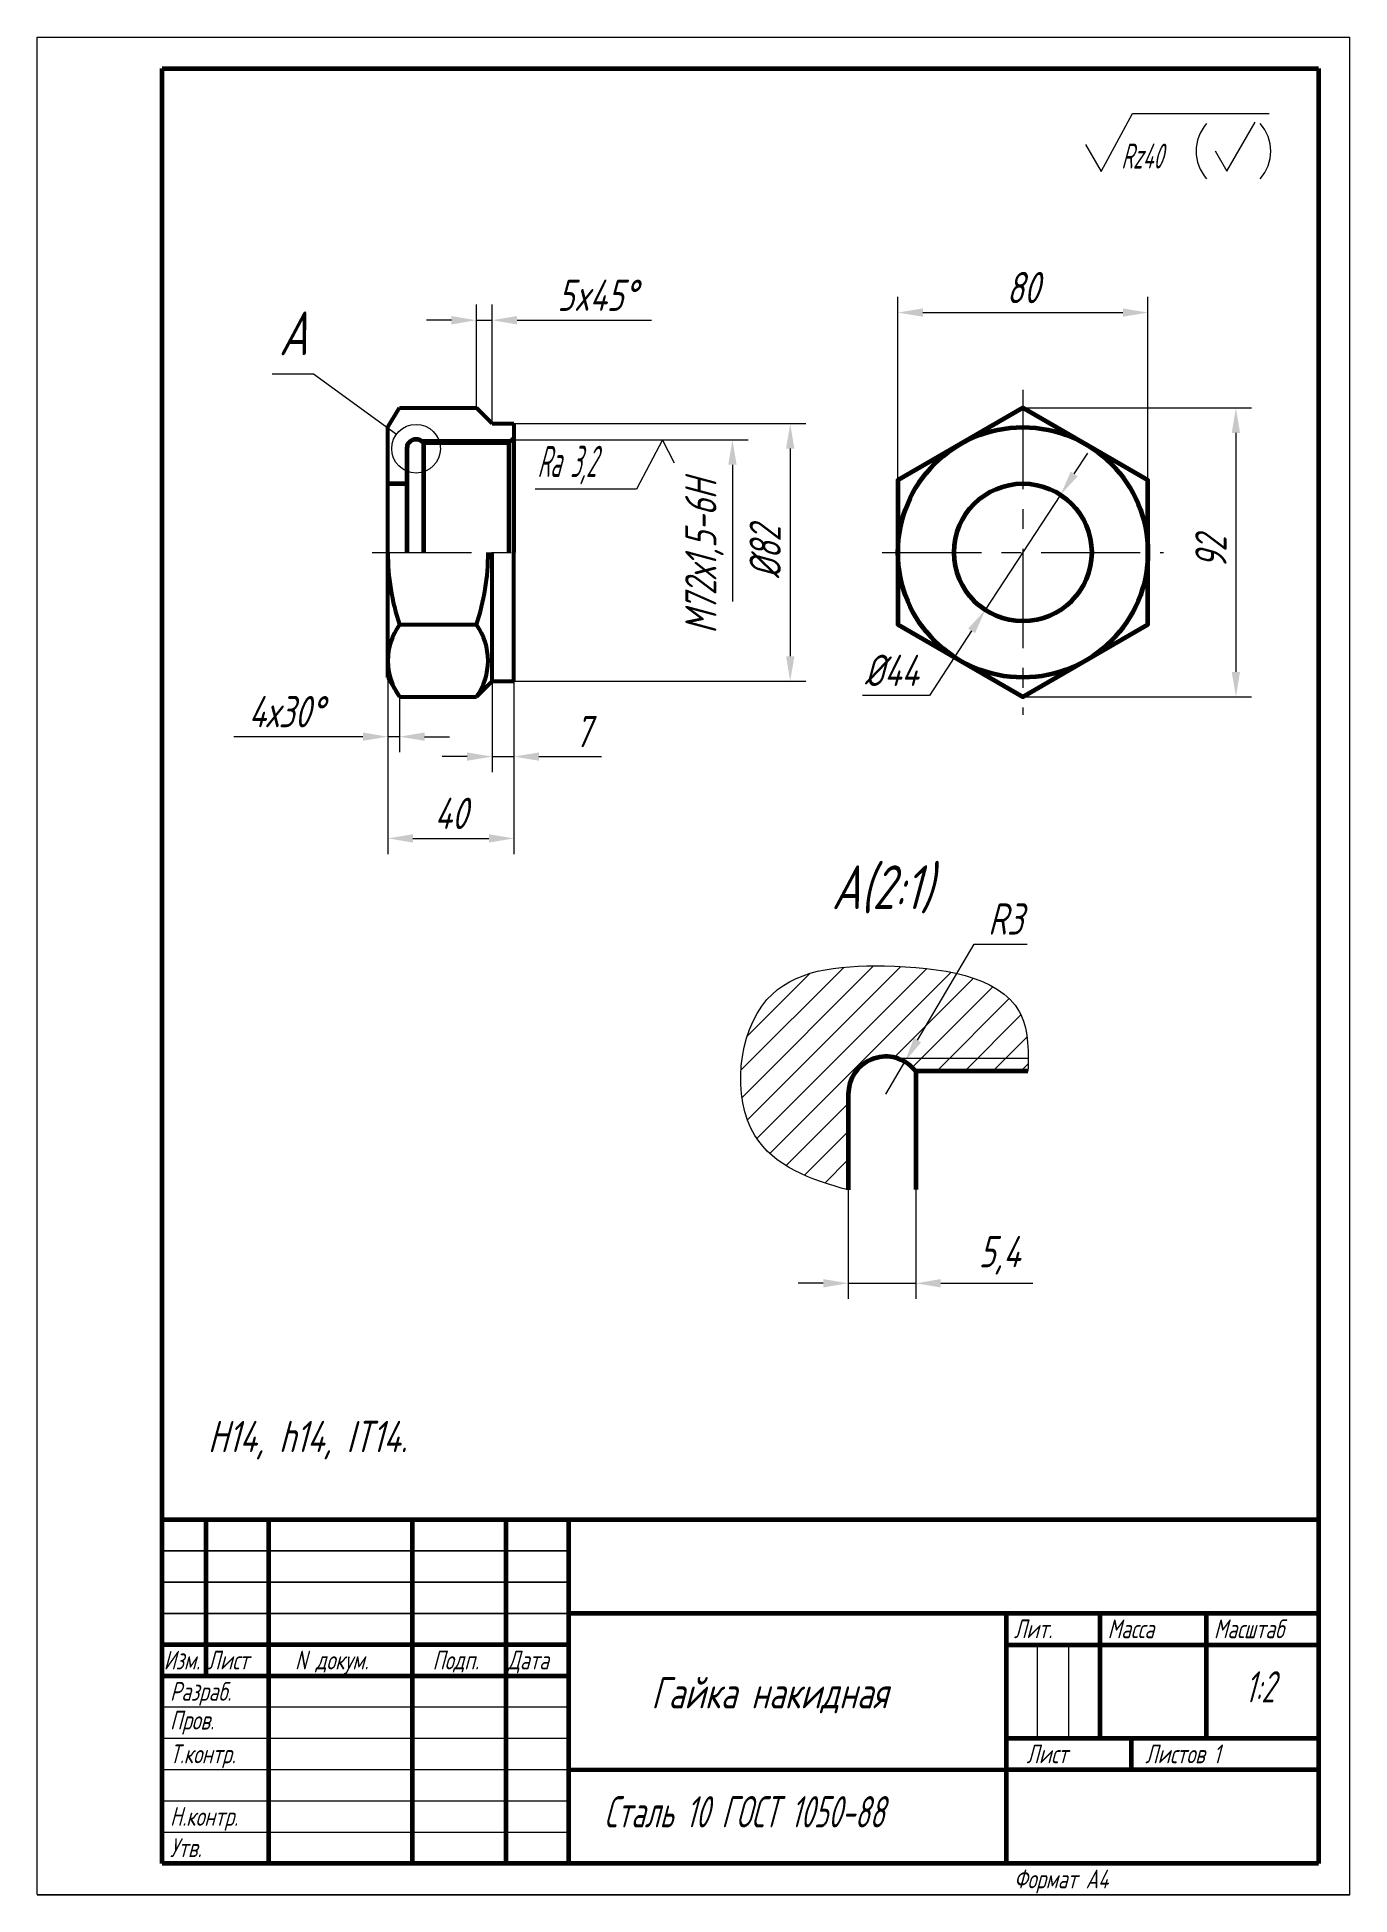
# Model space of a CAD drawing. Header units: millimetres. Extents: x 730 to 940, y 297 to 594.
import ezdxf

# ---------------------------------------------------------------- set-up
doc = ezdxf.new("R2010")
doc.units = ezdxf.units.MM
doc.linetypes.add('осевая', pattern=[50.8, 31.75, -6.35, 6.35, -6.35])
doc.layers.get('0').update_dxf_attribs({"lineweight": 15})
for name, color, linetype, lineweight in [('Осевая', 7, 'осевая', 15), ('Основная', 7, 'Continuous', 60), ('Размерная', 7, 'Continuous', 18), ('Техт', 7, 'Continuous', 18), ('Штриховка', 7, 'Continuous', 18)]:
    doc.layers.add(name, color=color, linetype=linetype, lineweight=lineweight)
doc.styles.add('ESKD', font='Eskd2__1.ttf', dxfattribs={"oblique": 15, "height": 4})
doc.styles.get("Standard").update_dxf_attribs({"font": 'simplex.shx', "width": 0.7, "oblique": 15, "height": 5})
doc.dimstyles.new('ESKD', dxfattribs={"dimtxt": 4, "dimasz": 4, "dimexe": 2.5, "dimexo": 0, "dimgap": 1.5, "dimtad": 3, "dimdec": 3, "dimdsep": 46, "dimtxsty": 'Standard', "dimcen": 1.5, "dimdle": 1.25, "dimclrd": 256, "dimclre": 256, "dimclrt": 256, "dimazin": 2, "dimtfac": 0.766667, "dimtdec": 3, "dimtmove": 0, "dimatfit": 0, "dimtvp": 1.5, "dimtolj": 1, "dimtzin": 0, "dimlwd": -1, "dimlwe": -1, "dimarcsym": 0})

# ---------------------------------------------------------------- blocks, each defined once
blk = doc.blocks.new('*D89')
at = {"layer": 'DEFPOINTS', "color": 0, "ltscale": 10, "transparency": 16777216}
for p in [(907.7, 550.03), (867.7, 523.23), (907.7, 523.23)]:
    blk.add_point(p, dxfattribs=at)
at = {"layer": 'Размерная', "ltscale": 10, "transparency": 16777216}
for p, q in [((867.7, 523.23), (867.7, 552.53)), ((907.7, 523.23), (907.7, 552.53)), ((871.7, 550.03), (903.7, 550.03))]:
    blk.add_line(p, q, dxfattribs=at)
for points in [[(871.7, 550.7), (871.7, 549.37), (867.7, 550.03)], [(903.7, 550.7), (903.7, 549.37), (907.7, 550.03)]]:
    blk.add_solid(points, dxfattribs=at)
at = {"layer": 'Размерная', "ltscale": 10, "transparency": 16777216, "insert": (887.7, 554.03), "char_height": 5, "attachment_point": 5}
blk.add_mtext('\\A1;80', dxfattribs=at)
blk = doc.blocks.new('*D90')
at = {"layer": 'DEFPOINTS', "color": 0, "ltscale": 10, "transparency": 16777216}
for p in [(887.7, 534.78), (887.7, 488.59), (921.77, 488.59)]:
    blk.add_point(p, dxfattribs=at)
at = {"layer": 'Размерная', "ltscale": 10, "transparency": 16777216}
for p, q in [((887.7, 534.78), (924.27, 534.78)), ((921.77, 530.78), (921.77, 492.59)), ((887.7, 488.59), (924.27, 488.59))]:
    blk.add_line(p, q, dxfattribs=at)
for points in [[(921.1, 530.78), (922.43, 530.78), (921.77, 534.78)], [(921.1, 492.59), (922.43, 492.59), (921.77, 488.59)]]:
    blk.add_solid(points, dxfattribs=at)
at = {"layer": 'Размерная', "ltscale": 10, "transparency": 16777216, "insert": (917.77, 511.69), "char_height": 5, "attachment_point": 5, "rotation": 90}
blk.add_mtext('\\A1;92', dxfattribs=at)
blk = doc.blocks.new('*D91')
at = {"layer": 'DEFPOINTS', "color": 0, "ltscale": 10, "transparency": 16777216}
for p in [(893.72, 520.89), (881.68, 502.48)]:
    blk.add_point(p, dxfattribs=at)
at = {"layer": 'Размерная', "ltscale": 10, "transparency": 16777216}
for p, q in [((895.91, 524.24), (898.1, 527.58)), ((893.72, 520.89), (881.68, 502.48)), ((879.49, 499.13), (872.73, 488.82)), ((872.73, 488.82), (862.06, 488.82))]:
    blk.add_line(p, q, dxfattribs=at)
for points in [[(895.35, 524.6), (896.47, 523.87), (893.72, 520.89)], [(878.93, 499.5), (880.04, 498.77), (881.68, 502.48)]]:
    blk.add_solid(points, dxfattribs=at)
at = {"layer": 'Размерная', "ltscale": 10, "transparency": 16777216, "insert": (866.65, 492.82), "char_height": 5, "attachment_point": 5}
blk.add_mtext('\\A1;%%c44', dxfattribs=at)
blk = doc.blocks.new('*D25')
at = {"layer": 'DEFPOINTS', "color": 0, "ltscale": 10, "transparency": 16777216}
for p in [(786.11, 491.69), (787.97, 488.59), (786.11, 482.22)]:
    blk.add_point(p, dxfattribs=at)
at = {"layer": 'Размерная', "ltscale": 10, "transparency": 16777216}
for p, q in [((786.11, 491.69), (786.11, 479.72)), ((787.97, 488.59), (787.97, 479.72)), ((782.11, 482.22), (761.47, 482.22)), ((787.97, 482.22), (786.11, 482.22)), ((791.97, 482.22), (795.97, 482.22))]:
    blk.add_line(p, q, dxfattribs=at)
for points in [[(782.11, 482.89), (782.11, 481.56), (786.11, 482.22)], [(791.97, 482.89), (791.97, 481.56), (787.97, 482.22)]]:
    blk.add_solid(points, dxfattribs=at)
at = {"layer": 'Размерная', "ltscale": 10, "transparency": 16777216, "insert": (769.79, 486.22), "char_height": 5, "attachment_point": 5}
blk.add_mtext('\\A1;4х30%%d', dxfattribs=at)
blk = doc.blocks.new('*D26')
at = {"layer": 'DEFPOINTS', "color": 0, "ltscale": 10, "transparency": 16777216}
for p in [(786.11, 491.69), (806.27, 491.09), (806.27, 465.96)]:
    blk.add_point(p, dxfattribs=at)
at = {"layer": 'Размерная', "ltscale": 10, "transparency": 16777216}
for p, q in [((786.11, 491.69), (786.11, 463.46)), ((806.27, 491.09), (806.27, 463.46)), ((790.11, 465.96), (802.27, 465.96))]:
    blk.add_line(p, q, dxfattribs=at)
for points in [[(790.11, 466.62), (790.11, 465.29), (786.11, 465.96)], [(802.27, 466.62), (802.27, 465.29), (806.27, 465.96)]]:
    blk.add_solid(points, dxfattribs=at)
at = {"layer": 'Размерная', "ltscale": 10, "transparency": 16777216, "insert": (796.19, 469.96), "char_height": 5, "attachment_point": 5}
blk.add_mtext('\\A1;40', dxfattribs=at)
blk = doc.blocks.new('*D92')
at = {"layer": 'DEFPOINTS', "color": 0, "ltscale": 10, "transparency": 16777216}
for p in [(806.27, 532.28), (806.27, 491.09), (850.47, 491.09)]:
    blk.add_point(p, dxfattribs=at)
at = {"layer": 'Размерная', "ltscale": 10, "transparency": 16777216}
for p, q in [((806.27, 532.28), (852.97, 532.28)), ((850.47, 528.28), (850.47, 495.09)), ((806.27, 491.09), (852.97, 491.09))]:
    blk.add_line(p, q, dxfattribs=at)
for points in [[(849.81, 528.28), (851.14, 528.28), (850.47, 532.28)], [(849.81, 495.09), (851.14, 495.09), (850.47, 491.09)]]:
    blk.add_solid(points, dxfattribs=at)
at = {"layer": 'Размерная', "ltscale": 10, "transparency": 16777216, "insert": (846.47, 511.69), "char_height": 5, "attachment_point": 5, "rotation": 90}
blk.add_mtext('\\A1;%%c82', dxfattribs=at)
blk = doc.blocks.new('*D27')
at = {"layer": 'DEFPOINTS', "color": 0, "ltscale": 10, "transparency": 16777216}
for p in [(805.97, 529.69), (841.23, 503.81), (847.44, 503.81)]:
    blk.add_point(p, dxfattribs=at)
at = {"layer": 'Размерная', "ltscale": 10, "transparency": 16777216}
for p, q in [((805.97, 529.69), (843.73, 529.69)), ((841.23, 525.69), (841.23, 503.81))]:
    blk.add_line(p, q, dxfattribs=at)
blk.add_solid([(840.56, 525.69), (841.9, 525.69), (841.23, 529.69)], dxfattribs=at)
at = {"layer": 'Размерная', "ltscale": 10, "transparency": 16777216, "insert": (836.75, 511.02), "char_height": 5, "attachment_point": 5, "rotation": 90}
blk.add_mtext('\\A1;M72х1,5-6H', dxfattribs=at)
blk = doc.blocks.new('_None')
blk = doc.blocks.new('*D93')
at = {"layer": 'DEFPOINTS', "color": 0, "ltscale": 10, "transparency": 16777216}
for p in [(868.81, 430.24), (865.76, 425.07)]:
    blk.add_point(p, dxfattribs=at)
at = {"layer": 'Размерная', "ltscale": 10, "transparency": 16777216}
for p, q in [((870.84, 433.69), (879.89, 449.07)), ((879.89, 449.07), (888.4, 449.07)), ((865.76, 425.07), (868.81, 430.24))]:
    blk.add_line(p, q, dxfattribs=at)
blk.add_solid([(870.26, 434.03), (871.41, 433.35), (868.81, 430.24)], dxfattribs=at)
at = {"layer": 'Размерная', "ltscale": 10, "transparency": 16777216, "insert": (884.9, 453.07), "char_height": 5, "attachment_point": 5}
blk.add_mtext('\\A1;R3', dxfattribs=at)
blk = doc.blocks.new('*D94')
at = {"layer": 'DEFPOINTS', "color": 0, "ltscale": 10, "transparency": 16777216}
for p in [(859.76, 409.75), (870.56, 409.75), (870.56, 394.82)]:
    blk.add_point(p, dxfattribs=at)
at = {"layer": 'Размерная', "ltscale": 10, "transparency": 16777216}
for p, q in [((859.76, 409.75), (859.76, 392.32)), ((870.56, 409.75), (870.56, 392.32)), ((855.76, 394.82), (851.76, 394.82)), ((859.76, 394.82), (870.56, 394.82)), ((874.56, 394.82), (889.31, 394.82))]:
    blk.add_line(p, q, dxfattribs=at)
for points in [[(855.76, 395.49), (855.76, 394.15), (859.76, 394.82)], [(874.56, 395.49), (874.56, 394.15), (870.56, 394.82)]]:
    blk.add_solid(points, dxfattribs=at)
at = {"layer": 'Размерная', "ltscale": 10, "transparency": 16777216, "insert": (883.94, 399.3), "char_height": 5, "attachment_point": 5}
blk.add_mtext('\\A1;5,4', dxfattribs=at)
blk = doc.blocks.new('*D95')
at = {"layer": 'DEFPOINTS', "color": 0, "ltscale": 10, "transparency": 16777216}
for p in [(802.77, 491.09), (806.27, 491.09), (806.27, 479.04)]:
    blk.add_point(p, dxfattribs=at)
at = {"layer": 'Размерная', "ltscale": 10, "transparency": 16777216}
for p, q in [((802.77, 491.09), (802.77, 476.54)), ((806.27, 491.09), (806.27, 476.54)), ((798.77, 479.04), (794.77, 479.04)), ((802.77, 479.04), (806.27, 479.04)), ((810.27, 479.04), (820.28, 479.04))]:
    blk.add_line(p, q, dxfattribs=at)
for points in [[(798.77, 479.7), (798.77, 478.37), (802.77, 479.04)], [(810.27, 479.7), (810.27, 478.37), (806.27, 479.04)]]:
    blk.add_solid(points, dxfattribs=at)
at = {"layer": 'Размерная', "ltscale": 10, "transparency": 16777216, "insert": (817.28, 483.04), "char_height": 5, "attachment_point": 5}
blk.add_mtext('\\A1;7', dxfattribs=at)
blk = doc.blocks.new('*D96')
at = {"layer": 'DEFPOINTS', "color": 0, "ltscale": 10, "transparency": 16777216}
for p in [(802.77, 548.81), (800.27, 534.78), (802.77, 532.28)]:
    blk.add_point(p, dxfattribs=at)
at = {"layer": 'Размерная', "ltscale": 10, "transparency": 16777216}
for p, q in [((800.27, 534.78), (800.27, 551.31)), ((802.77, 532.28), (802.77, 551.31)), ((796.27, 548.81), (792.27, 548.81)), ((800.27, 548.81), (802.77, 548.81)), ((806.77, 548.81), (828.28, 548.81))]:
    blk.add_line(p, q, dxfattribs=at)
for points in [[(796.27, 549.48), (796.27, 548.14), (800.27, 548.81)], [(806.77, 549.48), (806.77, 548.14), (802.77, 548.81)]]:
    blk.add_solid(points, dxfattribs=at)
at = {"layer": 'Размерная', "ltscale": 10, "transparency": 16777216, "insert": (819.53, 552.81), "char_height": 5, "attachment_point": 5}
blk.add_mtext('\\A1;5x45%%d', dxfattribs=at)

msp = doc.modelspace()

# ---------------------------------------------------------------- hatches: boundary and pattern name
at = {"layer": 'Штриховка', "ltscale": 10}
h = msp.add_hatch(dxfattribs=at)
h.set_pattern_fill('ANSI31', color=256, style=0)
h.set_pattern_definition([(45, (13.2952, -5.2954), (-2.245064, 2.245064), [])])
edge = h.paths.add_edge_path()
edge.add_line((867.6801, 430.7558), (888.5499, 430.7558))
edge.add_spline(control_points=[(888.5499, 430.7558), (888.5665, 433.5976), (887.3388, 443.5448), (866.1727, 446.5856), (843.0289, 444.0796), (840.2806, 416.3903), (853.7832, 411.3257), (859.7624, 409.7527)], knot_values=[10.94612642, 10.94612642, 10.94612642, 10.94612642, 14.99424437, 26.38331546, 36.15805069, 47.06869348, 55.73194415, 55.73194415, 55.73194415, 55.73194415], degree=3, periodic=0)
edge.add_line((859.7624, 409.7527), (859.7624, 425.0705))
edge.add_arc((865.7624, 425.0705), 6, 71.36025, 180, ccw=False)
edge = h.paths.add_edge_path(flags=17)
edge.add_arc((865.7624, 425.0705), 6, 45, 71.36025, ccw=False)
edge.add_line((870.005, 429.3131), (870.5624, 428.7558))
edge.add_line((870.5624, 428.7558), (888.4901, 428.7558))
edge.add_spline(control_points=[(888.4901, 428.7558), (888.5243, 429.4322), (888.5461, 430.1002), (888.5499, 430.7558)], knot_values=[55.73194415, 55.73194415, 55.73194415, 55.73194415, 56.66579766, 56.66579766, 56.66579766, 56.66579766], degree=3, periodic=0)
edge.add_line((888.5499, 430.7558), (867.6801, 430.7558))

# ---------------------------------------------------------------- linework, layer by layer
for p, q in [((730, 297.0723), (730, 594.0723)), ((940, 297.0723), (940, 594.0723)), ((830.0659, 529.6877), (825.9075, 521.8047)), ((831.9413, 525.9393), (830.0659, 529.6877)), ((825.9075, 521.8047), (809.6485, 521.8047)), ((750, 352.0723), (815, 352.0723)), ((750, 352.0361), (815, 352.0361)), ((750, 347.0723), (815, 347.0723)), ((750, 347.0361), (815, 347.0361)), ((750, 342.0723), (815, 342.0723)), ((750, 342.0361), (815, 342.0361)), ((890, 337.0723), (890, 322.0723)), ((890, 337.0361), (890, 322.0361)), ((895, 337.0723), (895, 322.0723)), ((895, 337.0361), (895, 322.0361)), ((750, 327.0723), (815, 327.0723)), ((750, 322.0723), (815, 322.0723)), ((750, 317.0723), (815, 317.0723)), ((750, 312.0723), (815, 312.0723)), ((750, 307.0723), (815, 307.0723)), ((730, 297.0361), (940, 297.0361)), ((940, 297.0361), (730, 297.0361))]:
    msp.add_line(p, q)
at = {"ltscale": 10}
for p, q in [((730, 594.0723), (940, 594.0723)), ((940, 297.0361), (940, 594.0723)), ((767.6207, 540.2444), (774.2228, 540.2444)), ((774.2228, 540.2444), (787.472, 530.5656)), ((806.2744, 529.6877), (791.0989, 529.6877)), ((888.5499, 430.7558), (867.6801, 430.7558))]:
    msp.add_line(p, q, dxfattribs=at)
at = {"lineweight": 0}
for p, q in [((750, 589.0361), (750, 302.0361)), ((935, 589.0361), (750, 589.0361)), ((935, 302.0361), (935, 589.0361)), ((750, 302.0361), (935, 302.0361))]:
    msp.add_line(p, q, dxfattribs=at)
at = {"ltscale": 10}
msp.add_circle((790.6194, 528.2663), 3.8978, dxfattribs=at)
at = {"layer": 'Осевая', "ltscale": 0.5}
for p, q in [((887.6983, 537.6664), (887.6983, 485.7048)), ((783.6146, 511.6856), (808.7744, 511.6856)), ((865.1983, 511.6856), (910.1983, 511.6856))]:
    msp.add_line(p, q, dxfattribs=at)
at = {"layer": 'Основная', "ltscale": 10}
for p, q in [((750, 589.0361), (935, 589.0361)), ((750, 302.0361), (750, 589.0361)), ((935, 589.0361), (935, 302.0361)), ((791.8194, 529.1877), (791.6801, 529.327)), ((805.4744, 529.1877), (791.8194, 529.1877)), ((791.8194, 529.1877), (791.8194, 511.6856)), ((805.4744, 529.1877), (805.4744, 511.6856)), ((789.1194, 528.2663), (789.1194, 511.6856)), ((870.5624, 428.7558), (870.005, 429.3131)), ((888.4901, 428.7558), (870.5624, 428.7558)), ((870.5624, 428.7558), (870.5624, 409.8218)), ((859.7624, 425.0705), (859.7624, 409.7527)), ((750, 357.0723), (935, 357.0361)), ((757, 357.0361), (757, 332.0723)), ((767, 357.0361), (767, 302.0723)), ((790, 357.0361), (790, 302.0361)), ((805, 357.0361), (805, 302.0361)), ((815, 357.0361), (815, 302.0723)), ((815, 342.0723), (935, 342.0723)), ((885, 342.0361), (885, 302.0723)), ((900, 342.0723), (900, 322.0723)), ((917, 342.0361), (917, 322.0723)), ((750, 337.0723), (815, 337.0723)), ((885, 337.0361), (935, 337.0361)), ((750, 332.0723), (815, 332.0723)), ((885, 322.0723), (935, 322.0723)), ((905, 322.0361), (905, 317.0361)), ((815, 317.0361), (935, 317.0723)), ((885, 317.0723), (935, 317.0723)), ((935, 302.0361), (750, 302.0361))]:
    msp.add_line(p, q, dxfattribs=at)
at = {"layer": 'Основная', "lineweight": 53}
for p, q in [((786.1146, 531.6856), (787.971, 534.7796)), ((787.971, 534.7796), (800.2744, 534.7796)), ((800.2744, 534.7796), (802.7744, 532.2796)), ((802.7744, 532.2796), (806.2744, 532.2796)), ((806.2744, 532.2796), (806.2744, 511.6856)), ((786.1146, 511.6856), (786.1146, 531.6856)), ((805.4744, 529.1877), (806.2744, 529.9877)), ((786.1146, 491.6856), (786.1146, 511.6856)), ((802.7744, 491.0916), (802.7744, 511.6856)), ((806.2744, 491.0916), (806.2744, 511.6856)), ((787.971, 500.1386), (800.2744, 500.1386)), ((786.1146, 491.6856), (787.971, 488.5916)), ((800.2744, 488.5916), (802.7744, 491.0916)), ((802.7744, 491.0916), (806.2744, 491.0916)), ((787.971, 488.5916), (800.2744, 488.5916))]:
    msp.add_line(p, q, dxfattribs=at)
at = {"layer": 'Основная'}
msp.add_line((786.1146, 522.6856), (789.1194, 522.6856), dxfattribs=at)
at = {"layer": 'Основная', "ltscale": 10}
msp.add_lwpolyline([(887.6983, 534.7796), (867.6983, 523.2326), (867.6983, 500.1386), (887.6983, 488.5916), (907.6983, 500.1386), (907.6983, 523.2326)], close=True, dxfattribs=at)
for radius in [20, 11]:
    msp.add_circle((887.6983, 511.6856), radius, dxfattribs=at)
for centre, radius in [((790.6194, 528.2663), 1.5), ((865.7624, 425.0705), 6)]:
    msp.add_arc(centre, radius, 45, 180, dxfattribs=at)
at = {"layer": 'Основная', "lineweight": 53}
for centre, radius, start, end in [((821.2533, 511.4121), 35.1397, 179.554046, 198.712477), ((766.9922, 511.4121), 35.1397, 341.287523, 0.445954), ((796.0208, 494.3651), 9.9061, 144.35075, 215.64925), ((792.2247, 494.3651), 9.9061, 324.35075, 35.64925)]:
    msp.add_arc(centre, radius, start, end, dxfattribs=at)
at = {"layer": 'Размерная', "ltscale": 10}
for p, q in [((900.227, 572.5748), (905.227, 581.8638)), ((905.227, 581.8638), (927.097, 581.8638)), ((920.3328, 572.6646), (924.8328, 580.4588)), ((897.727, 576.9049), (900.227, 572.5748)), ((918.4603, 575.9079), (920.3328, 572.6646))]:
    msp.add_line(p, q, dxfattribs=at)
for centre, start, end in [((921.9866, 575.8461), 138.019774, 221.980226), ((920.7515, 575.8461), 318.019774, 41.980226)]:
    msp.add_arc(centre, 6.5897, start, end, dxfattribs=at)
msp.add_open_spline([(859.7624, 409.7527), (853.7832, 411.3257), (840.2806, 416.3903), (843.0289, 444.0796), (866.1727, 446.5856), (888.1228, 443.4322), (888.6722, 432.3645), (888.4901, 428.7558)], degree=3, knots=[10.94612642, 10.94612642, 10.94612642, 10.94612642, 19.60937709, 30.52001988, 40.29475511, 51.6838262, 56.66579766, 56.66579766, 56.66579766, 56.66579766], dxfattribs=at)

# ---------------------------------------------------------------- texts
at = {"oblique": 15, "width": 0.7}
for s, p in [('А', (768.6836, 543.2221)), ('А(2:1)', (857.1114, 454.649))]:
    msp.add_text(s, height=7, dxfattribs=at).set_placement(p)
at = {"style": 'ESKD', "oblique": 15, "width": 0.6}
msp.add_text('Rа 3,2', height=5, dxfattribs=at).set_placement((810.0225, 523.7333))
at = {"layer": 'Размерная', "style": 'ESKD', "oblique": 15, "width": 0.7}
msp.add_text('Rz40', height=4, dxfattribs=at).set_placement((903.4261, 573.0663))
at = {"layer": 'Техт', "oblique": 15}
for s, height, width, p in [('Н14, h14, IT14.', 5, 0.7, (757.3131, 367.822)), ('Лит.', 3, 0.7, (886.2551, 338.0723)), ('Масса', 3, 0.7, (901.2551, 338.0723)), ('Масштаб', 3, 0.7, (918.2551, 338.0723)), ('Изм.', 3, 0.7, (750.2551, 333.0723)), ('Лист', 3, 0.7, (757.2551, 333.0723)), ('N докум.', 3, 0.7, (771.2551, 333.0723)), ('Подп.', 3, 0.7, (793.2551, 333.0723)), ('Дата', 3, 0.7, (805.2551, 333.0723)), ('1:2', 5, 0.6, (923.2273, 327.7942)), ('Разраб.', 3, 0.7, (751.2551, 328.0723)), ('Гайка накидная', 5, 0.7, (828.2525, 326.8512)), ('Пров.', 3, 0.7, (751.2551, 323.4694)), ('Т.контр.', 3, 0.7, (751.2551, 318.0723)), ('Лист', 3, 0.7, (888.2551, 318.0723)), ('Листов 1', 3, 0.7, (907.2551, 318.0723)), ('Сталь 10 ГОСТ 1050-88', 5, 0.6, (820.6961, 307.8179)), ('Н.контр.', 3, 0.7, (751.2551, 308.0723)), ('Утв.', 3, 0.7, (751.2551, 303.0723)), ('Формат А4', 3, 0.7, (886.2551, 298.0723))]:
    msp.add_text(s, height=height, dxfattribs=dict(at, width=width)).set_placement(p)

# ---------------------------------------------------------------- dimensions: what is measured, and where the dimension line sits
at = {"layer": 'Размерная', "ltscale": 10}
for base, p1, p2, text, picture, middle in [((802.7744, 548.8089), (800.2744, 534.7796), (802.7744, 532.2796), '5x45%%d', '*D96', (819.5257, 552.8089)), ((907.6983, 550.0346), (867.6983, 523.2326), (907.6983, 523.2326), '80', '*D89', (887.6983, 554.0346)), ((786.1146, 482.2242), (787.971, 488.5916), (786.1146, 491.6856), '4х30%%d', '*D25', (769.7924, 486.2242)), ((806.2744, 465.9561), (786.1146, 491.6856), (806.2744, 491.0916), '40', '*D26', (796.1945, 469.9561)), ((806.2744, 479.0365), (802.7744, 491.0916), (806.2744, 491.0916), '7', '*D95', (817.2776, 483.0365)), ((870.5624, 394.821), (859.7624, 409.7527), (870.5624, 409.7527), '5,4', '*D94', (883.938, 399.2972))]:
    dim = msp.add_linear_dim(base=base, p1=p1, p2=p2, text=text, dimstyle='ESKD', dxfattribs=at)
    dim.commit()
    dim.dimension.update_dxf_attribs({"geometry": picture, "text_midpoint": middle})
for base, p1, p2, text, picture, middle in [((921.7665, 488.5916), (887.6983, 534.7796), (887.6983, 488.5916), '92', '*D90', (917.7665, 511.6856)), ((850.4744, 491.0916), (806.2744, 532.2796), (806.2744, 491.0916), '%%c82', '*D92', (846.4744, 511.6856))]:
    dim = msp.add_linear_dim(base=base, p1=p1, p2=p2, angle=90, text=text, dimstyle='ESKD', dxfattribs=at)
    dim.commit()
    dim.dimension.update_dxf_attribs({"geometry": picture, "text_midpoint": middle})
dim = msp.add_linear_dim(base=(841.2284, 503.8056), p1=(805.9744, 529.6877), p2=(847.4403, 503.8056), angle=90, text='M72х1,5-6H', dimstyle='ESKD', override={"dimblk2": 'None', "dimsah": 1, "dimdle": 0, "dimse2": 1}, dxfattribs=at)
dim.commit()
dim.dimension.update_dxf_attribs({"geometry": '*D27', "text_midpoint": (841.2284, 511.0197), "dimtype": 160})
dim = msp.add_diameter_dim_2p(p1=(893.7213, 520.8901), p2=(881.6753, 502.4811), text='%%c44', dimstyle='ESKD', override={"dimtoh": 1}, dxfattribs=at)
dim.commit()
dim.dimension.update_dxf_attribs({"geometry": '*D91', "text_midpoint": (866.6481, 488.8176), "dimtype": 163})
dim = msp.add_radius_dim(center=(865.7624, 425.0705), mpoint=(868.8061, 430.2411), text='R3', dimstyle='ESKD', override={"dimtoh": 1}, dxfattribs=at)
dim.commit()
dim.dimension.update_dxf_attribs({"geometry": '*D93', "text_midpoint": (884.896, 449.0748), "dimtype": 164})

doc.saveas('drawing.dxf')
